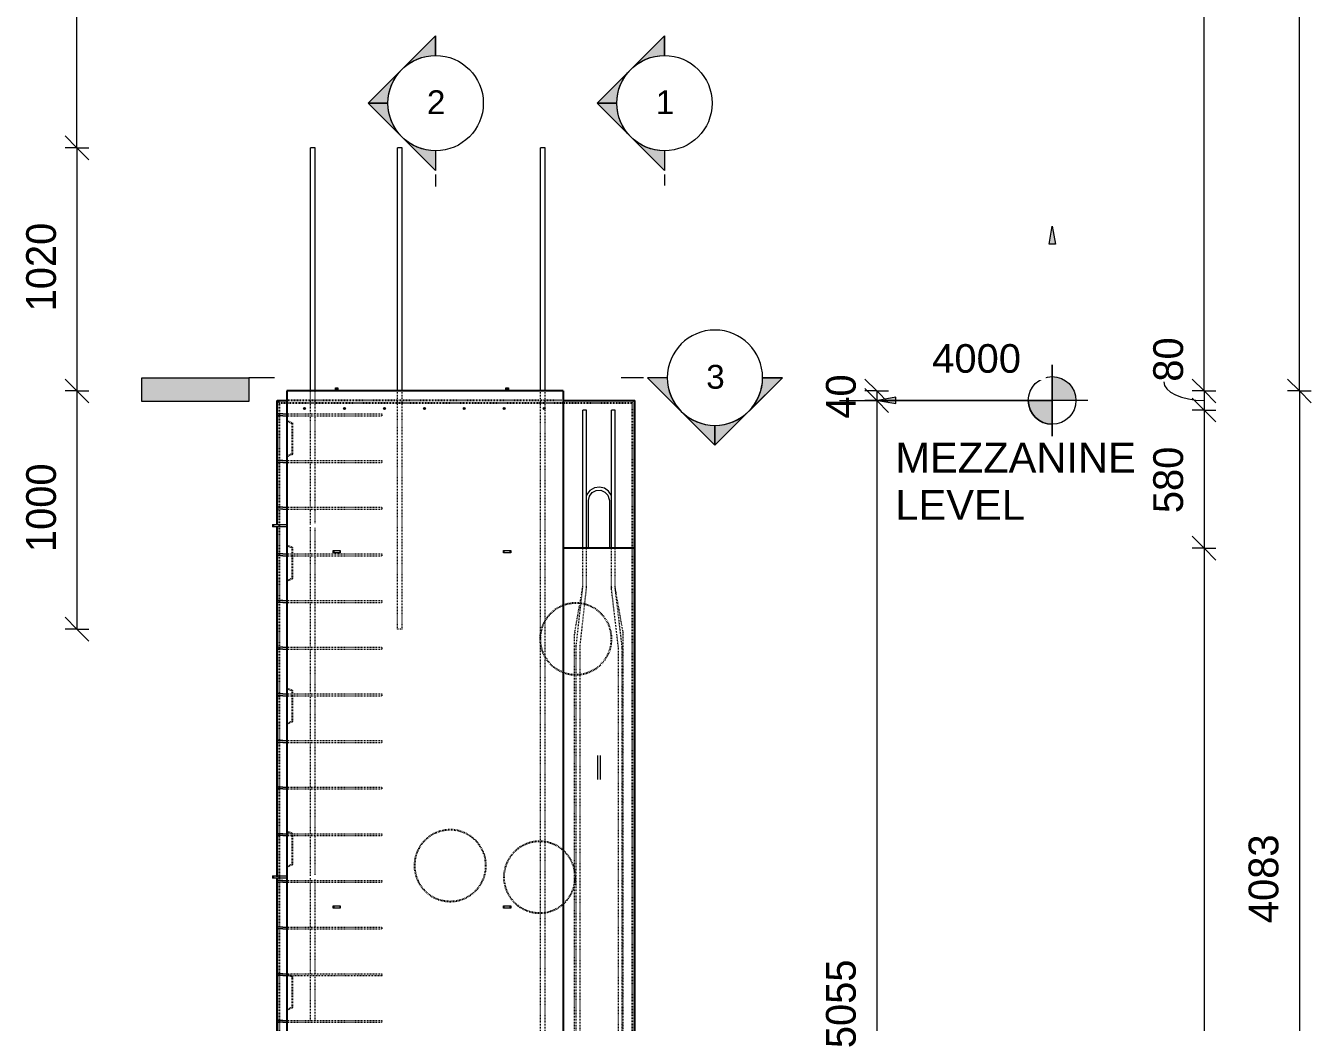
# Model space of a CAD drawing. Header units: millimetres. Extents: x -245 to 16264, y -2906 to 9309.
# Drawn here: x 3284 to 8677, y 1051 to 5233 of the extents above; entities that cross this region are included whole.
import ezdxf

# ---------------------------------------------------------------- set-up
doc = ezdxf.new("R2010")
doc.units = ezdxf.units.MM
doc.linetypes.add('Dash', pattern=[6.36, 3.18, -3.18])
for name, color, linetype, lineweight in [('A-ANNO-DIMS', 211, 'Continuous', 9), ('A-ANNO-DIMS-50', 211, 'Continuous', 9), ('A-DETL-GENF', 92, 'Continuous', 18), ('A-DETL-MBND', 5, 'Continuous', 18), ('A-DETL-THIN', 151, 'Continuous', 18), ('A-GENM', 13, 'Continuous', 18), ('A-WALL', 113, 'Continuous', 25), ('A-WALL-HDLN', 110, 'Dash', 25), ('G-ANNO-DIMS', 111, 'Continuous', 9), ('G-ANNO-SYMB', 111, 'Continuous', 9), ('G-ANNO-TEXT', 231, 'Continuous', 9), ('S-RBAR', 171, 'Continuous', 18)]:
    doc.layers.add(name, color=color, linetype=linetype, lineweight=lineweight)
doc.styles.add('Arial', font='arial.ttf', dxfattribs={"height": 100})
doc.styles.add('Arial_1', font='arial.ttf', dxfattribs={"height": 125})
doc.styles.add('Arial_2', font='arial.ttf', dxfattribs={"height": 120})
doc.styles.add('Nirmala UI Semilight', font='NirmalaS.ttf', dxfattribs={"height": 125})
doc.dimstyles.new('Arrow_Filled_-_2_5_NI_UI', dxfattribs={"dimscale": 304.8, "dimtxt": 130.920493, "dimasz": 0.328084, "dimexe": 0.164042, "dimexo": 0.0625, "dimgap": 0.164042, "dimtad": 1, "dimdec": 0, "dimzin": 0, "dimdsep": 46, "dimtxsty": 'Nirmala UI Semilight', "dimblk1": 'OBLIQUE', "dimblk2": 'OBLIQUE', "dimsah": 1, "dimcen": 0.09, "dimazin": 0, "dimtfac": 1, "dimtdec": 4, "dimtix": 1, "dimtmove": 1, "dimatfit": 3, "dimfxl": 0.164042, "dimfxlon": 1, "dimtvp": 1, "dimtolj": 1, "dimtzin": 0, "dimarcsym": 2})
doc.dimstyles.new('Arrow_Filled_-_2_5_NI_UI_1', dxfattribs={"dimscale": 304.8, "dimtxt": 130.920493, "dimasz": 0.328084, "dimexe": 0.164042, "dimexo": 0.0625, "dimgap": 0.164042, "dimtad": 1, "dimdec": 0, "dimzin": 0, "dimdsep": 46, "dimtxsty": 'Nirmala UI Semilight', "dimblk1": 'OBLIQUE', "dimblk2": 'OBLIQUE', "dimsah": 1, "dimcen": 0.09, "dimazin": 0, "dimtfac": 1, "dimtdec": 4, "dimtix": 1, "dimtmove": 0, "dimatfit": 3, "dimfxl": 0.164042, "dimfxlon": 1, "dimtvp": 1, "dimtolj": 1, "dimtzin": 0, "dimarcsym": 2})

# ---------------------------------------------------------------- blocks, each defined once
blk = doc.blocks.new('RR spread anchor face based - RR-SA-3_0-200-1726827-Elevation Front')
at = {"layer": 'A-GENM'}
for p, q in [((4583.8, 3707.8), (4583.8, 3712.8)), ((4583.8, 3712.8), (4593.8, 3712.8)), ((4583.8, 3700), (4583.8, 3707.8)), ((4593.8, 3707.8), (4583.8, 3707.8)), ((4593.8, 3712.8), (4593.8, 3707.8)), ((4593.8, 3707.8), (4593.8, 3700))]:
    blk.add_line(p, q, dxfattribs=at)
blk = doc.blocks.new('RR spread anchor face based - RR-SA-2_5-150-1726819-Elevation Front')
at = {"layer": 'A-GENM'}
for p, q in [((4573.8, 630), (4576.3, 630)), ((4573.8, 620), (4573.8, 630)), ((4576.3, 620), (4573.8, 620)), ((4576.3, 630), (4601.3, 630)), ((4576.3, 630), (4576.3, 620)), ((4601.3, 620), (4576.3, 620)), ((4601.3, 630), (4603.8, 630)), ((4601.3, 630), (4601.3, 620)), ((4603.8, 620), (4601.3, 620)), ((4603.8, 630), (4603.8, 620))]:
    blk.add_line(p, q, dxfattribs=at)
blk = doc.blocks.new('12_7Ø_ Lifting Insert_COLUMN - 12_9Ø Lifting insert-1653171-Elevation Front')
at = {"layer": 'A-GENM'}
for p, q in [((5645.2, 3040), (5645.2, 3240)), ((5732.5, 3240), (5732.5, 3040))]:
    blk.add_line(p, q, dxfattribs=at)
at = {"layer": 'A-GENM', "flags": 128}
for points in [[(5740.9, 3261.4), (5729.4, 3279.1), (5711.9, 3291.4), (5691, 3296.3), (5669.8, 3293), (5651.3, 3282.1), (5638.3, 3265), (5637, 3260)], [(5645.2, 3240), (5649.2, 3258.4), (5660.7, 3273.4), (5677.4, 3282.1), (5696.2, 3283), (5713.6, 3275.9), (5726.5, 3262.1), (5732.3, 3244.2), (5732.5, 3240)]]:
    blk.add_lwpolyline(points, dxfattribs=at)
blk = doc.blocks.new('12_7Ø_ Lifting Insert_COLUMN - 12_9Ø Lifting insert-V1-Elevation Front')
at = {"layer": 'A-GENM', "flags": 128}
for points in [[(5682.5, 2170), (5682.5, 2165.9), (5682.5, 2154.4), (5682.5, 2137.2), (5682.5, 2117.2), (5682.5, 2097.7), (5682.5, 2081.8), (5682.5, 2072.2), (5682.5, 2070)], [(5695.2, 2070), (5695.2, 2074.1), (5695.2, 2085.6), (5695.2, 2102.8), (5695.2, 2122.8), (5695.2, 2142.3), (5695.2, 2158.2), (5695.2, 2167.8), (5695.2, 2170)]]:
    blk.add_lwpolyline(points, dxfattribs=at)
blk = doc.blocks.new('RR spread anchor face based - RR-SA-2_5-150-1876458-Elevation Front')
at = {"layer": 'A-GENM'}
for p, q in [((5288.8, 630), (5291.3, 630)), ((5288.8, 620), (5288.8, 630)), ((5291.3, 620), (5288.8, 620)), ((5291.3, 630), (5316.3, 630)), ((5291.3, 620), (5291.3, 630)), ((5316.3, 620), (5291.3, 620)), ((5316.3, 630), (5318.8, 630)), ((5316.3, 620), (5316.3, 630)), ((5318.8, 620), (5316.3, 620)), ((5318.8, 630), (5318.8, 620))]:
    blk.add_line(p, q, dxfattribs=at)
blk = doc.blocks.new('RR spread anchor face based - RR-SA-3_0-200-1876459-Elevation Front')
at = {"layer": 'A-GENM'}
for p, q in [((4318.8, 3140), (4323.8, 3140)), ((4318.8, 3140), (4318.8, 3130)), ((4323.8, 3130), (4318.8, 3130)), ((4323.8, 3140), (4378.8, 3140)), ((4323.8, 3140), (4323.8, 3130)), ((4378.8, 3130), (4323.8, 3130))]:
    blk.add_line(p, q, dxfattribs=at)
blk = doc.blocks.new('Detail View - M_Section Tail - Filled Horizontal-14034-Elevation Front')
at = {"layer": 'G-ANNO-SYMB'}
blk.add_hatch(color=256, dxfattribs=at).paths.add_polyline_path([(4220.4, 3655.6), (4220.4, 3755.6), (3770.4, 3755.6), (3770.4, 3655.6)])
for p, q in [((3770.4, 3655.6), (3770.4, 3755.6)), ((3770.4, 3755.6), (4220.4, 3755.6)), ((4220.4, 3755.6), (4220.4, 3655.6)), ((4220.4, 3655.6), (3770.4, 3655.6))]:
    blk.add_line(p, q, dxfattribs=at)
blk = doc.blocks.new('Detail View - M_Section Head - Filled SHOP DWG-1002450-Elevation Front')
at = {"layer": 'G-ANNO-SYMB'}
h = blk.add_hatch(color=256, dxfattribs=at)
edge = h.paths.add_edge_path()
edge.add_line((5892.7, 3755.6), (5975.5, 3755.6))
edge.add_arc((6175.5, 3755.6), 200, 180, 225)
edge.add_line((6034.1, 3614.2), (5892.7, 3755.6))
h = blk.add_hatch(color=256, dxfattribs=at)
edge = h.paths.add_edge_path()
edge.add_line((6458.3, 3755.6), (6316.9, 3614.2))
edge.add_arc((6175.5, 3755.6), 200, 315, 360)
edge.add_line((6375.5, 3755.6), (6458.3, 3755.6))
h = blk.add_hatch(color=256, dxfattribs=at)
edge = h.paths.add_edge_path()
edge.add_line((6175.5, 3472.8), (6034.1, 3614.2))
edge.add_arc((6175.5, 3755.6), 200, 225, 270)
edge.add_line((6175.5, 3555.6), (6175.5, 3472.8))
h = blk.add_hatch(color=256, dxfattribs=at)
edge = h.paths.add_edge_path()
edge.add_line((6175.5, 3472.8), (6175.5, 3555.6))
edge.add_arc((6175.5, 3755.6), 200, 270, 315)
edge.add_line((6316.9, 3614.2), (6175.5, 3472.8))
for p, q in [((6175.5, 3472.8), (5892.7, 3755.6)), ((5975.5, 3755.6), (5892.7, 3755.6)), ((5892.7, 3755.6), (6034.1, 3614.2)), ((5975.5, 3755.6), (5892.7, 3755.6)), ((6175.5, 3472.8), (6458.3, 3755.6)), ((6316.9, 3614.2), (6458.3, 3755.6)), ((6375.5, 3755.6), (6458.3, 3755.6)), ((6458.3, 3755.6), (6375.5, 3755.6)), ((6034.1, 3614.2), (6175.5, 3472.8)), ((6175.5, 3472.8), (6316.9, 3614.2)), ((6175.5, 3555.6), (6175.5, 3472.8)), ((6175.5, 3472.8), (6175.5, 3555.6))]:
    blk.add_line(p, q, dxfattribs=at)
for start, end in [(360, 180), (180, 360), (180, 225), (315, 0), (225, 270), (270, 315)]:
    blk.add_arc((6175.5, 3755.6), 200, start, end, dxfattribs=at)
blk = doc.blocks.new('DIMBLOCK16-Elevation Front')
at = {"layer": 'A-ANNO-DIMS-50'}
for p, q in [((3498.8, 4720), (3448.8, 4770)), ((3498.8, 4720), (3448.8, 4720)), ((3498.8, 4720), (3498.8, 3700)), ((3498.8, 4720), (3548.8, 4670)), ((3498.8, 4720), (3548.8, 4720)), ((3498.8, 3700), (3448.8, 3750)), ((3498.8, 3700), (3448.8, 3700)), ((3498.8, 3700), (3548.8, 3650)), ((3498.8, 3700), (3548.8, 3700))]:
    blk.add_line(p, q, dxfattribs=at)
at = {"layer": 'A-ANNO-DIMS-50', "color": 0, "insert": (3285.7, 4033.9), "char_height": 125, "width": 422.754, "attachment_point": 1, "rotation": 90, "line_spacing_factor": 1.142579, "style": 'Nirmala UI Semilight'}
blk.add_mtext('1020', dxfattribs=at)
blk = doc.blocks.new('_Oblique')
at = {"color": 0, "linetype": 'ByBlock', "lineweight": -2}
blk.add_line((-0.5, -0.5), (0.5, 0.5), dxfattribs=at)
blk = doc.blocks.new('DIMBLOCK17-Elevation Front')
at = {"layer": 'A-ANNO-DIMS-50'}
for p, q in [((3498.8, 3700), (3448.8, 3750)), ((3498.8, 3700), (3448.8, 3700)), ((3498.8, 3700), (3498.8, 2700)), ((3498.8, 3700), (3548.8, 3650)), ((3498.8, 3700), (3548.8, 3700)), ((3498.8, 2700), (3448.8, 2750)), ((3498.8, 2700), (3448.8, 2700)), ((3498.8, 2700), (3548.8, 2650)), ((3498.8, 2700), (3548.8, 2700))]:
    blk.add_line(p, q, dxfattribs=at)
at = {"layer": 'A-ANNO-DIMS-50', "color": 0, "insert": (3285.7, 3023.9), "char_height": 125, "width": 422.754, "attachment_point": 1, "rotation": 90, "line_spacing_factor": 1.142579, "style": 'Nirmala UI Semilight'}
blk.add_mtext('1000', dxfattribs=at)
blk = doc.blocks.new('DIMBLOCK18-Elevation Front')
at = {"layer": 'A-ANNO-DIMS-50'}
for p, q in [((8227.5, 3700), (8177.5, 3750)), ((8227.5, 3700), (8177.5, 3700)), ((8227.5, 3620), (8177.5, 3670)), ((8227.5, 3700), (8227.5, 3620)), ((8227.5, 3700), (8277.5, 3650)), ((8227.5, 3700), (8277.5, 3700)), ((8227.5, 3620), (8177.5, 3620)), ((8227.5, 3620), (8277.5, 3570)), ((8227.5, 3620), (8277.5, 3620))]:
    blk.add_line(p, q, dxfattribs=at)
blk.add_ellipse((8227.5, 3738.9), major_axis=(169, 0), ratio=0.466569, start_param=3.141593, end_param=4.712389, dxfattribs=at)
at = {"layer": 'A-ANNO-DIMS-50', "color": 0, "insert": (8014.4, 3738.9), "char_height": 125, "width": 228.516, "attachment_point": 1, "rotation": 90, "line_spacing_factor": 1.142579, "style": 'Nirmala UI Semilight'}
blk.add_mtext('80', dxfattribs=at)
blk = doc.blocks.new('DIMBLOCK19-Elevation Front')
at = {"layer": 'A-ANNO-DIMS-50'}
for p, q in [((8227.5, 3620), (8177.5, 3670)), ((8227.5, 3620), (8177.5, 3620)), ((8227.5, 3620), (8227.5, 3040)), ((8227.5, 3620), (8277.5, 3570)), ((8227.5, 3620), (8277.5, 3620)), ((8227.5, 3040), (8177.5, 3090)), ((8227.5, 3040), (8177.5, 3040)), ((8227.5, 3040), (8277.5, 2990)), ((8227.5, 3040), (8277.5, 3040))]:
    blk.add_line(p, q, dxfattribs=at)
at = {"layer": 'A-ANNO-DIMS-50', "color": 0, "insert": (8014.4, 3187.2), "char_height": 125, "width": 342.774, "attachment_point": 1, "rotation": 90, "line_spacing_factor": 1.142579, "style": 'Nirmala UI Semilight'}
blk.add_mtext('580', dxfattribs=at)
blk = doc.blocks.new('DIMBLOCK20-Elevation Front')
at = {"layer": 'A-ANNO-DIMS-50'}
for p, q in [((8227.5, 3040), (8177.5, 3090)), ((8227.5, 3040), (8177.5, 3040)), ((8227.5, 3040), (8227.5, -1395)), ((8227.5, 3040), (8277.5, 2990)), ((8227.5, 3040), (8277.5, 3040)), ((8227.5, -1395), (8177.5, -1345)), ((8227.5, -1395), (8177.5, -1395)), ((8227.5, -1395), (8277.5, -1445)), ((8227.5, -1395), (8277.5, -1395))]:
    blk.add_line(p, q, dxfattribs=at)
at = {"layer": 'A-ANNO-DIMS-50', "color": 0, "insert": (8014.4, 629.7), "char_height": 125, "width": 462.744, "attachment_point": 1, "rotation": 90, "line_spacing_factor": 1.142579, "style": 'Nirmala UI Semilight'}
blk.add_mtext('4435', dxfattribs=at)
blk = doc.blocks.new('DIMBLOCK21-Elevation Front')
at = {"layer": 'A-ANNO-DIMS-50'}
for p, q in [((8627.5, 3700), (8577.5, 3750)), ((8627.5, 3700), (8577.5, 3700)), ((8627.5, 3700), (8627.5, -383)), ((8627.5, 3700), (8677.5, 3650)), ((8627.5, 3700), (8677.5, 3700)), ((8627.5, -383), (8577.5, -333)), ((8627.5, -383), (8577.5, -383)), ((8627.5, -383), (8677.5, -433)), ((8627.5, -383), (8677.5, -383))]:
    blk.add_line(p, q, dxfattribs=at)
at = {"layer": 'A-ANNO-DIMS-50', "color": 0, "insert": (8414.4, 1466.9), "char_height": 125, "width": 459.888, "attachment_point": 1, "rotation": 90, "line_spacing_factor": 1.142579, "style": 'Nirmala UI Semilight'}
blk.add_mtext('4083', dxfattribs=at)
blk = doc.blocks.new('Spot Elevations - M_Spot Elevation - Target Filled-10609-Elevation Front')
at = {"layer": 'G-ANNO-DIMS'}
h = blk.add_hatch(color=256, dxfattribs=at)
edge = h.paths.add_edge_path()
edge.add_line((7590.3, 3660), (7690.3, 3660))
edge.add_arc((7590.3, 3660), 100, 0, 90)
edge.add_line((7590.3, 3760), (7590.3, 3660))
h = blk.add_hatch(color=256, dxfattribs=at)
edge = h.paths.add_edge_path()
edge.add_line((7590.3, 3660), (7490.3, 3660))
edge.add_arc((7590.3, 3660), 100, 180, 270)
edge.add_line((7590.3, 3560), (7590.3, 3660))
for p, q in [((7590.3, 3510), (7590.3, 3810)), ((7740.3, 3660), (6890.3, 3660))]:
    blk.add_line(p, q, dxfattribs=at)
blk.add_circle((7590.3, 3660), 100, dxfattribs=at)
blk = doc.blocks.new('DIMBLOCK76-Elevation Front')
at = {"layer": 'A-ANNO-DIMS-50'}
for p, q in [((6854.3, 3700), (6804.3, 3750)), ((6854.3, 3660), (6804.3, 3710)), ((6854.3, 3700), (6804.3, 3700)), ((6854.3, 3700), (6854.3, 3660)), ((6854.3, 3700), (6904.3, 3650)), ((6854.3, 3700), (6904.3, 3700)), ((6854.3, 3660), (6804.3, 3660)), ((6854.3, 3660), (6904.3, 3610)), ((6854.3, 3660), (6904.3, 3660))]:
    blk.add_line(p, q, dxfattribs=at)
at = {"layer": 'A-ANNO-DIMS-50', "color": 0, "insert": (6641.2, 3583.6), "char_height": 125, "width": 231.372, "attachment_point": 1, "rotation": 90, "line_spacing_factor": 1.142579, "style": 'Nirmala UI Semilight'}
blk.add_mtext('40', dxfattribs=at)
blk = doc.blocks.new('DIMBLOCK77-Elevation Front')
at = {"layer": 'A-ANNO-DIMS-50'}
for p, q in [((6854.3, 3660), (6804.3, 3710)), ((6854.3, 3660), (6804.3, 3660)), ((6854.3, 3660), (6854.3, -1395)), ((6854.3, 3660), (6904.3, 3610)), ((6854.3, 3660), (6904.3, 3660)), ((6854.3, -1395), (6804.3, -1345)), ((6854.3, -1395), (6804.3, -1395)), ((6854.3, -1395), (6904.3, -1445)), ((6854.3, -1395), (6904.3, -1395))]:
    blk.add_line(p, q, dxfattribs=at)
at = {"layer": 'A-ANNO-DIMS-50', "color": 0, "insert": (6641.2, 942.1), "char_height": 125, "width": 457.032, "attachment_point": 1, "rotation": 90, "line_spacing_factor": 1.142579, "style": 'Nirmala UI Semilight'}
blk.add_mtext('5055', dxfattribs=at)

msp = doc.modelspace()

# ---------------------------------------------------------------- hatches: boundary and pattern name
at = {"layer": 'A-DETL-GENF'}
h = msp.add_hatch(color=7, dxfattribs=at)
h.paths.add_polyline_path([(7590.3, 3560), (7590.3, 3660), (7490.3, 3660), (7493.8, 3634.1), (7503.7, 3610), (7519.6, 3589.3), (7540.3, 3573.4), (7564.5, 3563.4)])
h.paths.add_polyline_path([(7577.1, 4316.2), (7603.8, 4316.2), (7590.3, 4391.5)])
at = {"layer": 'G-ANNO-DIMS'}
msp.add_hatch(color=256, dxfattribs=at).paths.add_polyline_path([(6858.8, 3660), (6933.8, 3646.8), (6933.8, 3673.2)])
at = {"layer": 'S-RBAR'}
for points in [[(4453.8, 3622), (4457.8, 3626), (4453.8, 3630), (4449.8, 3626)], [(4621.4, 3622), (4625.4, 3626), (4621.4, 3630), (4617.4, 3626)], [(4788.9, 3622), (4792.9, 3626), (4788.9, 3630), (4784.9, 3626)], [(4956.5, 3622), (4960.5, 3626), (4956.5, 3630), (4952.5, 3626)], [(5124, 3622), (5128, 3626), (5124, 3630), (5120, 3626)], [(5291.6, 3622), (5295.6, 3626), (5291.6, 3630), (5287.6, 3626)], [(5459.2, 3622), (5463.2, 3626), (5459.2, 3630), (5455.2, 3626)]]:
    msp.add_hatch(color=256, dxfattribs=at).paths.add_polyline_path(points)
h = msp.add_hatch(color=256, dxfattribs=at)
edge = h.paths.add_edge_path()
edge.add_arc((4453.8, 3626), 4, 0, 360)
h = msp.add_hatch(color=256, dxfattribs=at)
edge = h.paths.add_edge_path()
edge.add_arc((4621.4, 3626), 4, 0, 360)
h = msp.add_hatch(color=256, dxfattribs=at)
edge = h.paths.add_edge_path()
edge.add_arc((4788.9, 3626), 4, 0, 360)
h = msp.add_hatch(color=256, dxfattribs=at)
edge = h.paths.add_edge_path()
edge.add_arc((4956.5, 3626), 4, 0, 360)
h = msp.add_hatch(color=256, dxfattribs=at)
edge = h.paths.add_edge_path()
edge.add_arc((5124, 3626), 4, 0, 360)
h = msp.add_hatch(color=256, dxfattribs=at)
edge = h.paths.add_edge_path()
edge.add_arc((5291.6, 3626), 4, 0, 360)
h = msp.add_hatch(color=256, dxfattribs=at)
edge = h.paths.add_edge_path()
edge.add_arc((5459.2, 3626), 4, 0, 360)

# ---------------------------------------------------------------- linework, layer by layer
at = {"layer": 'A-DETL-MBND'}
for p, q in [((8627.5, 3700), (8627.5, 6148.5)), ((8227.5, 3700), (8227.5, 5763.5)), ((3498.8, 4720), (3498.8, 5352.8)), ((7590.3, 3810), (7590.3, 3510)), ((6698.8, 3660), (6858.8, 3660))]:
    msp.add_line(p, q, dxfattribs=at)
at = {"layer": 'A-DETL-THIN'}
for p, q in [((7577.1, 4316.2), (7590.3, 4391.5)), ((7590.3, 4391.5), (7603.8, 4316.2)), ((7603.8, 4316.2), (7577.1, 4316.2)), ((7490.3, 3660), (7590.3, 3660)), ((7590.3, 3660), (7590.3, 3560))]:
    msp.add_line(p, q, dxfattribs=at)
msp.add_arc((7590.3, 3660), 100, 180, 270, dxfattribs=at)
at = {"layer": 'A-WALL'}
for p, q in [((4378.8, 3700), (4378.8, -1395)), ((5538.8, 3700), (4378.8, 3700)), ((5538.8, 3700), (5538.8, -1395)), ((4338.8, 3600.4), (4338.8, 3660)), ((4338.8, 3660), (4378.8, 3660)), ((5538.8, 3660), (5838.8, 3660)), ((5838.8, -1395), (5838.8, 3660)), ((4338.8, 3404.6), (4338.8, 3599.6)), ((4338.8, 3208.8), (4338.8, 3403.8)), ((4338.8, 3140), (4338.8, 3208)), ((4338.8, 3013), (4338.8, 3130)), ((5838.8, 3040), (5538.8, 3040)), ((4338.8, 2817.2), (4338.8, 3012.2)), ((4338.8, 2621.4), (4338.8, 2816.4)), ((4338.8, 2425.6), (4338.8, 2620.6)), ((4338.8, 2229.8), (4338.8, 2424.8)), ((4338.8, 2034), (4338.8, 2229)), ((4338.8, 1838.2), (4338.8, 2033.2)), ((4338.8, 1665), (4338.8, 1837.4)), ((4338.8, 1642.4), (4338.8, 1655)), ((4338.8, 1446.6), (4338.8, 1641.6)), ((4338.8, 1250.8), (4338.8, 1445.8)), ((4338.8, 1055), (4338.8, 1250)), ((4338.8, 859.2), (4338.8, 1054.2))]:
    msp.add_line(p, q, dxfattribs=at)
at = {"layer": 'A-WALL-HDLN'}
for p, q in [((4338.8, 3660), (4348.8, 3650)), ((4348.8, -1395), (4348.8, 3650)), ((4348.8, 3650), (5828.8, 3650)), ((5538.8, 3660), (4378.8, 3660)), ((5828.8, 3650), (5838.8, 3660)), ((5828.8, 3650), (5828.8, -1395)), ((4378.8, 3575), (4403.8, 3565)), ((4403.8, 3435), (4403.8, 3565)), ((4403.8, 3435), (4378.8, 3425)), ((4338.8, 3130), (4338.8, 3140)), ((4378.8, 3052.5), (4403.8, 3042.5)), ((4403.8, 2912.5), (4403.8, 3042.5)), ((4403.8, 2912.5), (4378.8, 2902.5)), ((4378.8, 2452.5), (4403.8, 2442.5)), ((4403.8, 2312.5), (4403.8, 2442.5)), ((4403.8, 2312.5), (4378.8, 2302.5)), ((4378.8, 1852.5), (4403.8, 1842.5)), ((4403.8, 1712.5), (4403.8, 1842.5)), ((4403.8, 1712.5), (4378.8, 1702.5)), ((4338.8, 1655), (4338.8, 1665)), ((4378.8, 1252.5), (4403.8, 1242.5)), ((4403.8, 1112.5), (4403.8, 1242.5)), ((4403.8, 1112.5), (4378.8, 1102.5))]:
    msp.add_line(p, q, dxfattribs=at)
for centre, start, end in [((5591.9, 2659.6), 0, 148.8471), ((5591.9, 2659.6), 148.9095, 174.3407), ((5591.9, 2659.6), 174.6319, 180), ((5591.9, 2659.6), 180, 185.3681), ((5591.9, 2659.6), 185.6593, 211.0905), ((5591.9, 2659.6), 211.1529, 0), ((5064.8, 1708.1), 0, 180), ((5439.8, 1659.6), 8.727, 180), ((5064.8, 1708.1), 180, 0), ((5439.8, 1659.6), 0, 8.4358), ((5439.8, 1659.6), 180, 351.273), ((5439.8, 1659.6), 351.5642, 0)]:
    msp.add_arc(centre, 150, start, end, dxfattribs=at)
at = {"layer": 'G-ANNO-DIMS'}
for p, q in [((6933.8, 3673.2), (6858.8, 3660)), ((6933.8, 3646.8), (6933.8, 3673.2)), ((6858.8, 3660), (6933.8, 3646.8)), ((6858.8, 3660), (7199.2, 3660)), ((7199.2, 3660), (7590.3, 3660))]:
    msp.add_line(p, q, dxfattribs=at)
at = {"layer": 'G-ANNO-SYMB'}
for p, q in [((5003.7, 4607.7), (5003.7, 4557.6)), ((5963.7, 4607.7), (5963.7, 4561.6)), ((4327.2, 3755.6), (4220.4, 3755.6)), ((5875.5, 3755.6), (5782.3, 3755.6))]:
    msp.add_line(p, q, dxfattribs=at)
at = {"layer": 'S-RBAR'}
for p, q in [((4498.8, 4720), (4478.8, 4720)), ((4478.8, 3700), (4478.8, 4720)), ((4498.8, 3700), (4498.8, 4720)), ((4863.8, 4720), (4843.8, 4720)), ((4843.8, 3700), (4843.8, 4720)), ((4863.8, 3700), (4863.8, 4720)), ((5463.8, 4720), (5443.8, 4720)), ((5443.8, 3700), (5443.8, 4720)), ((5463.8, 3700), (5463.8, 4720)), ((4453.8, 3630), (4449.8, 3626)), ((4449.8, 3626), (4453.8, 3622)), ((4457.8, 3626), (4453.8, 3630)), ((4453.8, 3622), (4457.8, 3626)), ((4621.4, 3630), (4617.4, 3626)), ((4617.4, 3626), (4621.4, 3622)), ((4625.4, 3626), (4621.4, 3630)), ((4621.4, 3622), (4625.4, 3626)), ((4788.9, 3630), (4784.9, 3626)), ((4784.9, 3626), (4788.9, 3622)), ((4792.9, 3626), (4788.9, 3630)), ((4788.9, 3622), (4792.9, 3626)), ((4956.5, 3630), (4952.5, 3626)), ((4952.5, 3626), (4956.5, 3622)), ((4960.5, 3626), (4956.5, 3630)), ((4956.5, 3622), (4960.5, 3626)), ((5124, 3630), (5120, 3626)), ((5120, 3626), (5124, 3622)), ((5128, 3626), (5124, 3630)), ((5124, 3622), (5128, 3626)), ((5291.6, 3630), (5287.6, 3626)), ((5287.6, 3626), (5291.6, 3622)), ((5295.6, 3626), (5291.6, 3630)), ((5291.6, 3622), (5295.6, 3626)), ((5459.2, 3630), (5455.2, 3626)), ((5455.2, 3626), (5459.2, 3622)), ((5463.2, 3626), (5459.2, 3630)), ((5459.2, 3622), (5463.2, 3626)), ((5636.9, 3620), (5620.9, 3620)), ((5620.9, 3040), (5620.9, 3620)), ((5636.9, 3040), (5636.9, 3620)), ((5756.9, 3620), (5740.9, 3620)), ((5740.9, 3040), (5740.9, 3620)), ((5756.9, 3040), (5756.9, 3620)), ((4362.8, 3604), (4342.8, 3604)), ((4362.8, 3596), (4342.8, 3596)), ((4362.8, 3604), (4378.8, 3604)), ((4362.8, 3596), (4378.8, 3596)), ((4362.8, 3408.2), (4342.8, 3408.2)), ((4362.8, 3400.2), (4342.8, 3400.2)), ((4362.8, 3408.2), (4378.8, 3408.2)), ((4362.8, 3400.2), (4378.8, 3400.2)), ((4362.8, 3212.4), (4342.8, 3212.4)), ((4362.8, 3204.4), (4342.8, 3204.4)), ((4362.8, 3212.4), (4378.8, 3212.4)), ((4362.8, 3204.4), (4378.8, 3204.4)), ((4362.8, 3016.6), (4342.8, 3016.6)), ((4362.8, 3008.6), (4342.8, 3008.6)), ((4362.8, 3016.6), (4378.8, 3016.6)), ((4362.8, 3008.6), (4378.8, 3008.6)), ((4362.8, 2820.8), (4342.8, 2820.8)), ((4362.8, 2812.8), (4342.8, 2812.8)), ((4362.8, 2820.8), (4378.8, 2820.8)), ((4362.8, 2812.8), (4378.8, 2812.8)), ((4362.8, 2625), (4342.8, 2625)), ((4362.8, 2617), (4342.8, 2617)), ((4362.8, 2625), (4378.8, 2625)), ((4362.8, 2617), (4378.8, 2617)), ((4362.8, 2429.2), (4342.8, 2429.2)), ((4362.8, 2429.2), (4378.8, 2429.2)), ((4362.8, 2421.2), (4342.8, 2421.2)), ((4362.8, 2421.2), (4378.8, 2421.2)), ((4362.8, 2233.4), (4342.8, 2233.4)), ((4362.8, 2225.4), (4342.8, 2225.4)), ((4362.8, 2233.4), (4378.8, 2233.4)), ((4362.8, 2225.4), (4378.8, 2225.4)), ((4362.8, 2037.6), (4342.8, 2037.6)), ((4362.8, 2029.6), (4342.8, 2029.6)), ((4362.8, 2037.6), (4378.8, 2037.6)), ((4362.8, 2029.6), (4378.8, 2029.6)), ((4362.8, 1841.8), (4342.8, 1841.8)), ((4362.8, 1841.8), (4378.8, 1841.8)), ((4362.8, 1833.8), (4342.8, 1833.8)), ((4362.8, 1833.8), (4378.8, 1833.8)), ((4362.8, 1646), (4342.8, 1646)), ((4362.8, 1638), (4342.8, 1638)), ((4362.8, 1646), (4378.8, 1646)), ((4362.8, 1638), (4378.8, 1638)), ((4362.8, 1450.2), (4342.8, 1450.2)), ((4362.8, 1442.2), (4342.8, 1442.2)), ((4362.8, 1450.2), (4378.8, 1450.2)), ((4362.8, 1442.2), (4378.8, 1442.2)), ((4362.8, 1254.4), (4342.8, 1254.4)), ((4362.8, 1246.4), (4342.8, 1246.4)), ((4362.8, 1254.4), (4378.8, 1254.4)), ((4362.8, 1246.4), (4378.8, 1246.4)), ((4362.8, 1058.6), (4342.8, 1058.6)), ((4362.8, 1050.6), (4342.8, 1050.6)), ((4362.8, 1058.6), (4378.8, 1058.6)), ((4362.8, 1050.6), (4378.8, 1050.6))]:
    msp.add_line(p, q, dxfattribs=at)
at = {"layer": 'S-RBAR', "linetype": 'Dash'}
for p, q in [((4478.8, 3604), (4478.8, 3700)), ((4498.8, 3604), (4498.8, 3700)), ((4843.8, 2700), (4843.8, 3700)), ((4863.8, 2700), (4863.8, 3700)), ((5443.8, 73.5), (5443.8, 3700)), ((5463.8, 73.5), (5463.8, 3700)), ((4378.9, 3604), (4778.8, 3604)), ((4378.9, 3596), (4778.8, 3596)), ((4478.8, 3408.2), (4478.8, 3596)), ((4498.8, 3408.2), (4498.8, 3596)), ((4778.8, 3596), (4778.8, 3604)), ((4378.9, 3408.2), (4778.8, 3408.2)), ((4378.9, 3400.2), (4778.8, 3400.2)), ((4478.8, 3212.4), (4478.8, 3400.2)), ((4498.8, 3212.4), (4498.8, 3400.2)), ((4778.8, 3400.2), (4778.8, 3408.2)), ((4378.9, 3212.4), (4778.8, 3212.4)), ((4378.9, 3204.4), (4778.8, 3204.4)), ((4478.8, 3140), (4478.8, 3204.4)), ((4498.8, 3145), (4498.8, 3204.4)), ((4778.8, 3204.4), (4778.8, 3212.4)), ((4478.8, 3016.6), (4478.8, 3130)), ((4498.8, 3016.6), (4498.8, 3125)), ((5620.9, 2878.6), (5620.9, 3040)), ((5636.9, 2878.6), (5636.9, 3040)), ((5740.9, 2878.6), (5740.9, 3040)), ((5756.9, 2878.6), (5756.9, 3040)), ((4378.9, 3016.6), (4778.8, 3016.6)), ((4378.9, 3008.6), (4778.8, 3008.6)), ((4478.8, 2820.8), (4478.8, 3008.6)), ((4498.8, 2820.8), (4498.8, 3008.6)), ((4778.8, 3008.6), (4778.8, 3016.6)), ((5593.9, 2632.5), (5620.6, 2872.6)), ((5609.8, 2630.7), (5636.5, 2870.8)), ((5615.7, 2846.1), (5620.4, 2873.1)), ((5620.6, 2872.6), (5620.9, 2878.3)), ((5620.9, 2878.3), (5620.9, 2878.6)), ((5636.5, 2870.8), (5636.7, 2874.7)), ((5636.7, 2874.7), (5636.9, 2878.6)), ((5741.1, 2874.7), (5740.9, 2878.6)), ((5741.4, 2870.8), (5741.1, 2874.7)), ((5770.2, 2626), (5741.4, 2870.8)), ((5756.9, 2878.3), (5756.9, 2878.6)), ((5757.3, 2872.6), (5756.9, 2878.3)), ((5786.1, 2627.9), (5757.3, 2872.6)), ((5762.1, 2846.1), (5757.4, 2873.1)), ((4378.9, 2820.8), (4778.8, 2820.8)), ((4378.9, 2812.8), (4778.8, 2812.8)), ((4478.8, 2625), (4478.8, 2812.8)), ((4498.8, 2625), (4498.8, 2812.8)), ((4778.8, 2812.8), (4778.8, 2820.8)), ((5587.6, 2687.2), (5613.5, 2833.9)), ((5790.2, 2687.2), (5764.3, 2833.9)), ((4863.8, 2700), (4843.8, 2700)), ((5586.9, 11.6), (5586.9, 2678.8)), ((5790.9, 11.6), (5790.9, 2678.8)), ((4378.9, 2625), (4778.8, 2625)), ((4378.9, 2617), (4778.8, 2617)), ((4478.8, 2429.2), (4478.8, 2617)), ((4498.8, 2429.2), (4498.8, 2617)), ((4778.8, 2617), (4778.8, 2625)), ((5593.5, 2624.6), (5593.7, 2628.6)), ((5593.5, 69), (5593.5, 2624.6)), ((5593.7, 2628.6), (5593.9, 2632.5)), ((5609.5, 2624.6), (5609.8, 2630.3)), ((5609.5, 69), (5609.5, 2624.6)), ((5609.8, 2630.3), (5609.8, 2630.7)), ((5770.3, 2625.7), (5770.2, 2626)), ((5770.6, 2620), (5770.3, 2625.7)), ((5770.6, 73.9), (5770.6, 2620)), ((5786.4, 2624), (5786.1, 2627.9)), ((5786.6, 2620), (5786.4, 2624)), ((5786.6, 73.9), (5786.6, 2620)), ((4378.9, 2429.2), (4778.8, 2429.2)), ((4778.8, 2421.2), (4778.8, 2429.2)), ((4378.9, 2421.2), (4778.8, 2421.2)), ((4478.8, 2233.4), (4478.8, 2421.2)), ((4498.8, 2233.4), (4498.8, 2421.2)), ((4378.9, 2233.4), (4778.8, 2233.4)), ((4378.9, 2225.4), (4778.8, 2225.4)), ((4478.8, 2037.6), (4478.8, 2225.4)), ((4498.8, 2037.6), (4498.8, 2225.4)), ((4778.8, 2225.4), (4778.8, 2233.4)), ((4378.9, 2037.6), (4778.8, 2037.6)), ((4378.9, 2029.6), (4778.8, 2029.6)), ((4478.8, 1841.8), (4478.8, 2029.6)), ((4498.8, 1841.8), (4498.8, 2029.6)), ((4778.8, 2029.6), (4778.8, 2037.6)), ((4378.9, 1841.8), (4778.8, 1841.8)), ((4778.8, 1833.8), (4778.8, 1841.8)), ((4378.9, 1833.8), (4778.8, 1833.8)), ((4478.8, 1665), (4478.8, 1833.8)), ((4498.8, 1670), (4498.8, 1833.8)), ((4378.9, 1646), (4778.8, 1646)), ((4378.9, 1638), (4778.8, 1638)), ((4478.8, 1646), (4478.8, 1655)), ((4478.8, 1450.2), (4478.8, 1638)), ((4498.8, 1646), (4498.8, 1650)), ((4498.8, 1450.2), (4498.8, 1638)), ((4778.8, 1638), (4778.8, 1646)), ((4378.9, 1450.2), (4778.8, 1450.2)), ((4378.9, 1442.2), (4778.8, 1442.2)), ((4478.8, 1254.4), (4478.8, 1442.2)), ((4498.8, 1254.4), (4498.8, 1442.2)), ((4778.8, 1442.2), (4778.8, 1450.2)), ((4378.9, 1254.4), (4778.8, 1254.4)), ((4378.9, 1246.4), (4393.9, 1246.4)), ((4394.2, 1246.4), (4778.8, 1246.4)), ((4478.8, 1058.6), (4478.8, 1246.4)), ((4498.8, 1058.6), (4498.8, 1246.4)), ((4778.8, 1246.4), (4778.8, 1254.4)), ((4378.9, 1058.6), (4778.8, 1058.6)), ((4378.9, 1050.6), (4778.8, 1050.6)), ((4778.8, 1050.6), (4778.8, 1058.6))]:
    msp.add_line(p, q, dxfattribs=at)
at = {"layer": 'S-RBAR'}
for centre in [(4453.8, 3626), (4621.4, 3626), (4788.9, 3626), (4956.5, 3626), (5124, 3626), (5291.6, 3626), (5459.2, 3626)]:
    msp.add_circle(centre, 4, dxfattribs=at)
for centre in [(4342.8, 3600), (4342.8, 3404.2), (4342.8, 3208.4), (4342.8, 3012.6), (4342.8, 2816.8), (4342.8, 2621), (4342.8, 2425.2), (4342.8, 2229.4), (4342.8, 2033.6), (4342.8, 1837.8), (4342.8, 1642), (4342.8, 1446.2), (4342.8, 1250.4), (4342.8, 1054.6)]:
    msp.add_arc(centre, 4, 90, 270, dxfattribs=at)
at = {"layer": 'S-RBAR', "linetype": 'Dash'}
for centre, radius, start, end in [((5588.9, 2878.6), 32, 350, 353.2749), ((5788.9, 2878.6), 48, 183.977, 185.2103), ((5788.9, 2878.6), 32, 187.0567, 190), ((5634.9, 2678.8), 48, 170, 180), ((5742.9, 2678.8), 48, 360, 10)]:
    msp.add_arc(centre, radius, start, end, dxfattribs=at)

# ---------------------------------------------------------------- block references
at = {"layer": 'A-GENM'}
for name, p in [('RR spread anchor face based - RR-SA-3_0-200-1726827-Elevation Front', (0, 0)), ('RR spread anchor face based - RR-SA-3_0-200-1726827-Elevation Front', (715, 0)), ('12_7Ø_ Lifting Insert_COLUMN - 12_9Ø Lifting insert-1653171-Elevation Front', (0, 0)), ('RR spread anchor face based - RR-SA-3_0-200-1876459-Elevation Front', (0, 0)), ('12_7Ø_ Lifting Insert_COLUMN - 12_9Ø Lifting insert-V1-Elevation Front', (0, 0)), ('RR spread anchor face based - RR-SA-3_0-200-1876459-Elevation Front', (0, -1475))]:
    msp.add_blockref(name, p, dxfattribs=at)
at = {"layer": 'A-GENM', "rotation": 180}
for name, p in [('RR spread anchor face based - RR-SA-2_5-150-1876458-Elevation Front', (9892.6, 3650)), ('RR spread anchor face based - RR-SA-2_5-150-1726819-Elevation Front', (9892.6, 3650)), ('RR spread anchor face based - RR-SA-2_5-150-1876458-Elevation Front', (9892.6, 2160)), ('RR spread anchor face based - RR-SA-2_5-150-1726819-Elevation Front', (9892.6, 2160))]:
    msp.add_blockref(name, p, dxfattribs=at)
at = {"layer": 'G-ANNO-DIMS'}
msp.add_blockref('Spot Elevations - M_Spot Elevation - Target Filled-10609-Elevation Front', (0, 0), dxfattribs=at)
at = {"layer": 'G-ANNO-SYMB', "extrusion": (0, 0, -1), "rotation": 90.00000000000038}
for p in [(-1248.1, -1267.8), (-2208.1, -1267.8)]:
    msp.add_blockref('Detail View - M_Section Head - Filled SHOP DWG-1002450-Elevation Front', p, dxfattribs=at)
at = {"layer": 'G-ANNO-SYMB'}
for name in ['Detail View - M_Section Head - Filled SHOP DWG-1002450-Elevation Front', 'Detail View - M_Section Tail - Filled Horizontal-14034-Elevation Front']:
    msp.add_blockref(name, (0, 0), dxfattribs=at)

# ---------------------------------------------------------------- texts
at = {"layer": 'G-ANNO-SYMB', "char_height": 100, "width": 96.202, "attachment_point": 1, "style": 'Arial'}
for s, insert in [('2', (4967, 4961.5)), ('1', (5927, 4961.5)), ('3', (6138.8, 3809.4))]:
    msp.add_mtext(s, dxfattribs=dict(at, insert=insert))
at = {"layer": 'G-ANNO-TEXT', "color": 7, "char_height": 125, "attachment_point": 1, "style": 'Arial_1'}
for s, insert, width in [('MEZZANINE', (6932.4, 3482.6), 1214.557), ('LEVEL', (6932.4, 3284.2), 653.375)]:
    msp.add_mtext(s, dxfattribs=dict(at, insert=insert, width=width))

# ---------------------------------------------------------------- dimensions: what is measured, and where the dimension line sits
at = {"layer": 'A-ANNO-DIMS'}
for base, p1, p2, override, picture, middle in [((3498.8, 3700), (3548.8, 4720), (3548.8, 3700), {"dimpost": '<>', "dimfxl": 1020}, 'DIMBLOCK16-Elevation Front', (3383.8, 4210)), ((6854.3, 3660), (6804.3, 3700), (6904.3, 3660), {"dimpost": '<>', "dimfxl": 107.702657}, 'DIMBLOCK76-Elevation Front', (6739.7, 3680)), ((3498.8, 2700), (3548.8, 3700), (3548.8, 2700), {"dimpost": '<>', "dimfxl": 1000}, 'DIMBLOCK17-Elevation Front', (3383.8, 3200)), ((8627.5, -383), (8577.5, 3700), (8577.5, -383), {"dimpost": '<>', "dimfxl": 4083}, 'DIMBLOCK21-Elevation Front', (8512.9, 1658.5)), ((6854.3, -1395), (6904.3, 3660), (6904.3, -1395), {"dimpost": '<>', "dimfxl": 5055.001722}, 'DIMBLOCK77-Elevation Front', (6739.7, 1132.5)), ((8227.5, 3040), (8177.5, 3620), (8177.5, 3040), {"dimpost": '<>', "dimfxl": 580}, 'DIMBLOCK19-Elevation Front', (8112.9, 3330)), ((8227.5, -1395), (8177.5, 3040), (8177.5, -1395), {"dimpost": '<>', "dimfxl": 4435}, 'DIMBLOCK20-Elevation Front', (8112.9, 822.5))]:
    dim = msp.add_linear_dim(base=base, p1=p1, p2=p2, angle=90, dimstyle='Arrow_Filled_-_2_5_NI_UI_1', override=override, dxfattribs=at)
    dim.commit()
    dim.dimension.update_dxf_attribs({"geometry": picture, "text_midpoint": middle})
dim = msp.add_linear_dim(base=(8227.5, 3620), p1=(8177.5, 3700), p2=(8177.5, 3620), angle=90, dimstyle='Arrow_Filled_-_2_5_NI_UI', override={"dimpost": '<>', "dimfxl": 80}, dxfattribs=at)
dim.commit()
dim.dimension.update_dxf_attribs({"geometry": 'DIMBLOCK18-Elevation Front', "text_midpoint": (8097.7, 3853.1), "dimtype": 160, "text_rotation": 90})

# ---------------------------------------------------------------- next in the draw order: texts
at = {"layer": 'G-ANNO-DIMS', "insert": (7086.8, 3896.4), "char_height": 120, "width": 446.622, "attachment_point": 1, "line_spacing_factor": 0.941778, "style": 'Arial_2', "bg_fill": 3, "box_fill_scale": 1.25, "bg_fill_color": 256, "bg_fill_true_color": 13158600, "bg_fill_transparency": 0}
msp.add_mtext('4000', dxfattribs=at)

doc.saveas('drawing.dxf')
